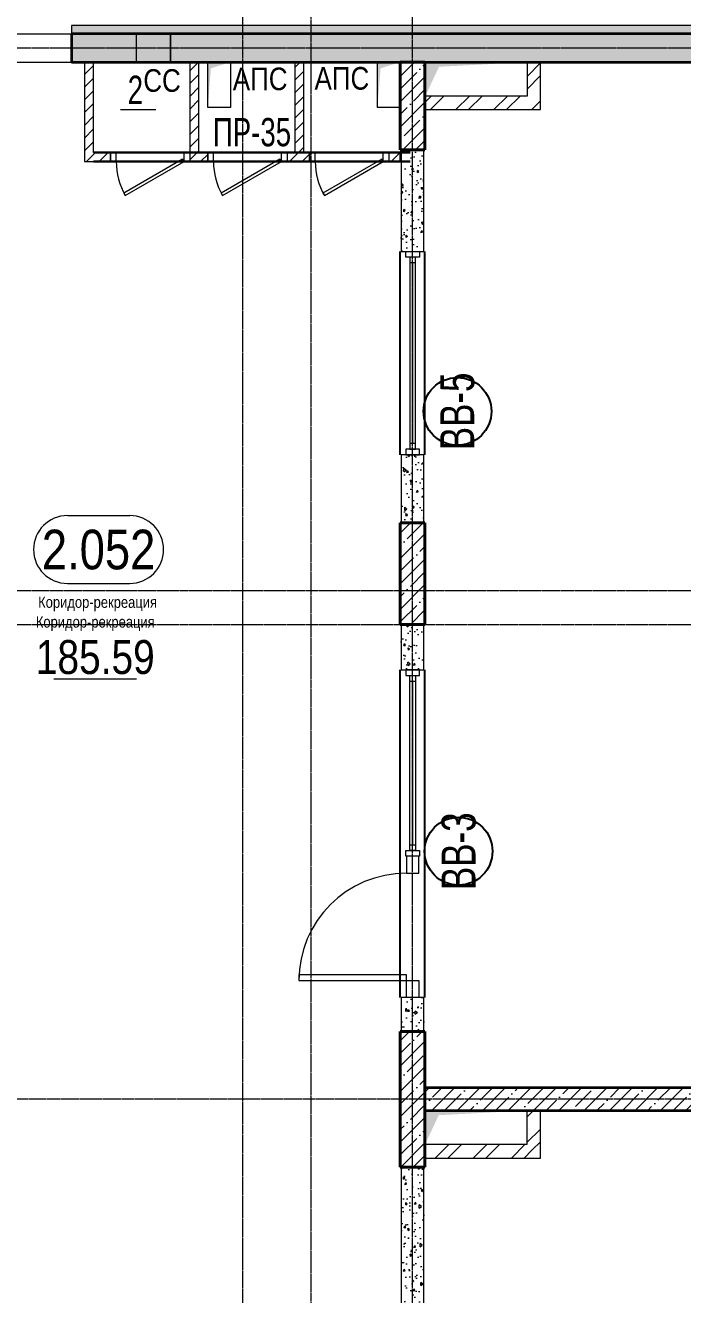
# Model space of a CAD drawing. Header units: millimetres. Extents: x -231292 to 573618, y -153144 to 564035.
# Drawn here: x 112261 to 118071, y 71201 to 82430 of the extents above; entities that cross this region are included whole.
import ezdxf
from ezdxf.enums import TextEntityAlignment as Align

# ---------------------------------------------------------------- set-up
doc = ezdxf.new("R2010")
doc.units = ezdxf.units.MM
doc.linetypes.add('CENTER2', pattern=[28.575, 19.05, -3.175, 3.175, -3.175])
doc.linetypes.add('HIDDEN2', pattern=[4.7625, 3.175, -1.5875])
doc.layers.get('0').update_dxf_attribs({"color": 250})
doc.layers.get('Defpoints').update_dxf_attribs({"color": 250})
for name, color, linetype, lineweight in [('A-AREA', 250, 'Continuous', 15), ('A-Wall-Open', 250, 'Continuous', 5), ('АР_Area', 250, 'Continuous', 5), ('АР_Витраж', 250, 'Continuous', 13), ('АР_Витраж марка', 250, 'Continuous', 9), ('АР_Двери_витраж', 250, 'Continuous', 9), ('АР_Колонны', 250, 'Continuous', 35), ('АР_Отв. марка', 250, 'Continuous', 9), ('АР_площадь пом', 250, 'Continuous', 5), ('АР_Стены ЖБ', 250, 'Continuous', 35), ('АР_Стены кирпич', 250, 'Continuous', 20), ('АР_Стены ПЕНОблок', 250, 'Continuous', 20), ('АР_Стены_дефшов', 250, 'Continuous', 0), ('АР_Штриховка', 250, 'Continuous', 0), ('Двери кабины', 250, 'Continuous', 0), ('ОВ_Шахты', 250, 'Continuous', 5), ('РД_Оси_100', 250, 'Continuous', 0), ('РД_проем_инж перемыч_фахверк', 250, 'Continuous', 18), ('СС_Отверстия', 250, 'Continuous', 9)]:
    doc.layers.add(name, color=color, linetype=linetype, lineweight=lineweight)
doc.layers.add('РД_Витраж_вн', color=250, linetype='Continuous')
doc.layers.add('РД_Перемычка инж проемов', color=250, linetype='Continuous')
doc.layers.add('РД_Проем', color=250, linetype='Continuous', lineweight=0, plot=False)
doc.layers.add('РД_проем_инж перемыч_подсчет', color=250, linetype='Continuous', lineweight=30, plot=False)
doc.styles.add('Arial0', font='arial.ttf')
doc.styles.add('Arial_09', font='ARIALN.TTF', dxfattribs={"width": 0.9})
doc.styles.add('style1', font='ARIALN.TTF')
doc.styles.add('ккк', font='isocpeur.ttf', dxfattribs={"width": 0.85, "oblique": 15})
pattern_1 = [(45, (8883.4, 13229.69), (-112.2532, 112.2532), []), (45, (8995.66, 13229.69), (-112.2532, 112.2532), [198.4375, -39.6875, 0, -39.6875])]
pattern_2 = [(45, (8883.4, 13229.69), (-168.3798, 168.3798), []), (45, (8995.66, 13229.69), (-168.3798, 168.3798), [])]
pattern_3 = [(45, (8883.4, 13229.69), (-168.3798, 168.3798), []), (45, (8995.66, 13229.69), (-168.3798, 168.3798), [])]
pattern_4 = [(45, (8883.4, 13229.69), (-56.1266, 56.1266), [])]

# ---------------------------------------------------------------- blocks, each defined once
blk = doc.blocks.new('СОШ_2200_АР_ОСИ_М100_28.05.24')
at = {"layer": 'РД_Оси_100', "linetype": 'CENTER2'}
for p, q in [((90799.446, 69000), (117755, 69000)), ((119910, 59700), (94200, 59700))]:
    blk.add_line(p, q, dxfattribs=at)
for points in [[(105300, -6155), (105300, 139938.679)], [(105900, 139938.679), (105900, -6155)], [(106800, -6155), (106800, 139938.679)], [(94200, 69000), (119410, 69000), (119910, 68850)], [(94200, 64200), (119410, 64200), (119910, 64350)], [(94200, 63900), (119410, 63900), (119910, 63750)]]:
    blk.add_lwpolyline(points, dxfattribs=at)
blk = doc.blocks.new('otv')
at = {"linetype": 'Continuous'}
blk.add_lwpolyline([(0, -1), (0, 0), (1, 0), (1, -1)], close=True, dxfattribs=at)
blk.add_solid([(0, -1), (0, 0), (0.135, -0.137), (1, 0)], dxfattribs=at)
blk = doc.blocks.new('MOK-МаркаПом_овал_ареал')
for p, q in [((-2.75, 3), (2.75, 3)), ((-2.75, -3), (2.75, -3))]:
    blk.add_line(p, q)
for centre, radius, start, end in [((-2.75, 0), 3, 90, 270), ((2.75, 0), 3, 270, 90), ((-3.75, 0), 3.5, 0, 0.001)]:
    blk.add_arc(centre, radius, start, end)
at = {"color": 0, "style": 'style1'}
blk.add_attdef('АР-ПОМЕЩЕНИЕ:НОМЕР', text='', height=3.5, dxfattribs=at).set_placement((0, 0), align=Align.MIDDLE)
at = {"layer": 'Defpoints', "color": 2, "style": 'style1'}
blk.add_attdef('АР-ПОМЕЩЕНИЕ:НАИМЕНОВАНИЕ', text='', height=1, dxfattribs=at).set_placement((-0.09, -4.81), align=Align.MIDDLE)
blk = doc.blocks.new('MOK-МаркаПомещения1')
at = {"layer": 'A-AREA', "color": 0}
blk.add_line((-3.65, -1.94), (3.65, -1.94), dxfattribs=at)
at = {"layer": 'A-AREA', "color": 0, "style": 'style1'}
blk.add_attdef('АР-ПОМЕЩЕНИЕ:ПЛОЩАДЬ', text='', height=3, dxfattribs=at).set_placement((0, 0), align=Align.MIDDLE)
at = {"layer": 'Defpoints', "style": 'style1', "flags": 8}
blk.add_attdef('АР-ПОМЕЩЕНИЕ:НАИМЕНОВАНИЕ', text='', height=1, dxfattribs=at).set_placement((0, 2.96), align=Align.MIDDLE)
blk = doc.blocks.new('MOK-МаркаПроема инж.')
blk.add_line((-1.33, -1.75), (1.8, -1.75))
at = {"color": 0, "style": 'Arial0', "width": 0.7}
blk.add_attdef('АР-ПРОЕМ:Коробка', text='', height=2.5, dxfattribs=at).set_placement((0, 0), align=Align.MIDDLE)
blk = doc.blocks.new('МаркаВитража1')
at = {"layer": 'Defpoints'}
blk.add_circle((0, 0), 3, dxfattribs=at)
at = {"color": 0, "linetype": 'ByBlock', "lineweight": -2, "style": 'Arial_09', "width": 0.9}
blk.add_attdef('АР-ОКНО:НАИМЕНОВАНИЕ', text='', height=3, dxfattribs=at).set_placement((0, 0), align=Align.MIDDLE)
blk = doc.blocks.new('MOK-МаркаПеремычки')
at = {"color": 0, "style": 'ккк', "oblique": 15, "width": 0.85}
blk.add_attdef('АР-ПРОЕМ:ПЕРЕМЫЧКА', text='', height=2.5, dxfattribs=at).set_placement((0, 0), align=Align.MIDDLE)

msp = doc.modelspace()

# ---------------------------------------------------------------- hatches: boundary and pattern name
at = {"layer": 'АР_Штриховка', "linetype": 'Continuous', "lineweight": 0}
h = msp.add_hatch(dxfattribs=at)
h.set_pattern_fill('HONEY', color=256, scale=10, angle=-360, style=0)
h.set_pattern_definition([(4e-13, (8883.403, 13229.686), (47.625, 27.4963065), [31.75, -63.5]), (120, (8883.403, 13229.686), (-47.625, 27.4963066), [31.75, -63.5]), (60, (8883.403, 13229.686), (1e-07, 54.992613), [-63.5, 31.75])])
h.paths.add_polyline_path([(107683.403, 82429.686), (107758.403, 82354.686), (110667.576, 82354.686), (110667.576, 82429.686)], flags=0)
h.paths.add_polyline_path([(112667.576, 82429.686), (112667.576, 82354.686), (123583.403, 82354.686), (123583.403, 82429.686)], flags=0)
at = {"layer": 'АР_Штриховка', "linetype": 'Continuous', "lineweight": 5}
h = msp.add_hatch(dxfattribs=at)
h.set_pattern_fill('ANSI35', color=256, scale=25, style=0)
h.set_pattern_definition([(45, (8883.4, 13229.69), (-112.2532, 112.2532), []), (45, (8995.66, 13229.69), (-112.2532, 112.2532), [198.4375, -39.6875, 0, -39.6875])])
h.paths.add_polyline_path([(107758.403, 82354.686), (108008.403, 82104.686), (110667.576, 82104.686), (110667.576, 82354.686)], flags=0)
h.paths.add_polyline_path([(112667.576, 82354.686), (112667.576, 82104.686), (123583.416, 82104.686), (123583.416, 82354.686)], flags=0)
at = {"layer": 'АР_Штриховка', "linetype": 'Continuous', "lineweight": 0, "ltscale": 0.5}
h = msp.add_hatch(dxfattribs=at)
h.set_pattern_fill('ANSI31', color=256, scale=25, style=0)
h.set_pattern_definition(pattern_4)
h.paths.add_polyline_path([(112783.403, 81224.686), (112863.403, 81304.686), (112863.403, 82104.686), (112783.403, 82104.686)], flags=0)
h = msp.add_hatch(dxfattribs=at)
h.set_pattern_fill('ANSI31', color=256, scale=25, style=0)
h.set_pattern_definition(pattern_4)
h.paths.add_polyline_path([(113713.403, 81304.686), (113766.736, 81284.686), (113793.403, 81304.686), (113793.403, 82104.686), (113713.403, 82104.686)], flags=0)
h = msp.add_hatch(dxfattribs=at)
h.set_pattern_fill('ANSI31', color=256, scale=25, style=0)
h.set_pattern_definition(pattern_4)
h.paths.add_polyline_path([(114643.403, 81304.686), (114696.736, 81284.686), (114723.403, 81304.686), (114723.403, 82104.686), (114643.403, 82104.686)], flags=0)
at = {"layer": 'АР_Штриховка', "linetype": 'Continuous', "lineweight": 5}
h = msp.add_hatch(dxfattribs=at)
h.set_pattern_fill('ANSI35', color=256, scale=25, style=0)
h.set_pattern_definition(pattern_1)
h.paths.add_polyline_path([(115793.403, 82104.686), (115573.403, 82104.686), (115573.403, 81329.686), (115793.403, 81329.686)], flags=0)
at = {"layer": 'АР_Штриховка', "linetype": 'Continuous', "lineweight": 0}
h = msp.add_hatch(dxfattribs=at)
h.set_pattern_fill('ANSI32', color=256, scale=25, angle=-360, style=0)
h.set_pattern_definition(pattern_2)
h.paths.add_polyline_path([(116815.829, 82104.686), (116695.829, 82104.686), (116695.829, 81804.686), (116815.829, 81684.686)], flags=0)
h = msp.add_hatch(dxfattribs=at)
h.set_pattern_fill('ANSI32', color=256, scale=25, style=0)
h.set_pattern_definition(pattern_3)
h.paths.add_polyline_path([(116815.829, 81684.686), (116695.829, 81804.686), (115795.829, 81804.686), (115795.829, 81684.686)], flags=0)
at = {"layer": 'АР_Штриховка', "linetype": 'Continuous', "lineweight": 0, "ltscale": 0.5}
h = msp.add_hatch(dxfattribs=at)
h.set_pattern_fill('ANSI31', color=256, scale=25, style=0)
h.set_pattern_definition([(45, (8883.4, 13229.69), (-56.1266, 56.1266), [])])
h.paths.add_polyline_path([(113793.403, 81224.686), (113766.736, 81284.686), (113713.403, 81304.686), (113713.402, 81304.686), (113713.402, 81224.686)], flags=0)
h.paths.add_polyline_path([(113013.402, 81224.686), (113013.402, 81304.686), (112863.403, 81304.686), (112783.403, 81224.686)], flags=0)
h.paths.add_polyline_path([(115573.38, 81224.686), (115573.38, 81304.686), (115473.403, 81304.686), (115473.403, 81224.686)], flags=0)
h.paths.add_polyline_path([(114773.403, 81224.686), (114773.403, 81304.686), (114723.403, 81304.686), (114696.736, 81284.686), (114723.403, 81224.686)], flags=0)
h.paths.add_polyline_path([(114723.403, 81224.686), (114696.736, 81284.686), (114643.403, 81304.686), (114573.403, 81304.686), (114573.403, 81224.686)], flags=0)
h.paths.add_polyline_path([(113873.403, 81224.686), (113873.403, 81304.686), (113793.403, 81304.686), (113766.736, 81284.686), (113793.403, 81224.686)], flags=0)
at = {"layer": 'АР_Штриховка', "linetype": 'Continuous', "lineweight": 0}
h = msp.add_hatch(dxfattribs=at)
h.set_pattern_fill('AR-CONC', color=256, angle=-315, style=0)
h.set_pattern_definition([(95, (8883.4, 13229.69), (140.09465, 117.55338), [19.05, -209.55]), (40, (8883.4, 13229.69), (-160.01845, 110.17673), [15.24, -167.64058]), (145.45144, (8895.08, 13239.48), (-19.9238, 227.7301), [16.19, -178.09024]), (91.1842, (8847.48, 13265.6), (221.41024, 161.9534), [28.575, -314.325]), (141.63556, (8865.93, 13279.1), (-7.0866, 342.82676), [24.285, -267.1356]), (36.18415, (8847.48, 13265.6), (-7.0866, 342.82676), [22.85997, -251.45973]), (66, (8874.42, 13274.59), (179.51998, 34.89515), [19.05, -209.55]), (11, (8874.42, 13274.59), (-86.53993, 173.9412), [15.24, -167.64]), (116.45145, (8889.38, 13277.5), (92.98005, 208.83634), [16.19, -178.08994]), (82.5, (8883.4, 13229.686), (-57.60547, 61.973414), [0, -165.608, 0, -170.18, 0, -168.275]), (52.5, (8883.4, 13229.69), (-23.58973, 118.087), [0, -97.028, 0, -161.798, 0, -64.135]), (12.5, (8843.35, 13189.634), (99.927863, 91.826196), [0, -63.5, 0, -198.12, 0, -262.89]), (2.5, (8825.39, 13171.67), (86.7639, 122.72239), [0, -82.55, 0, -131.572, 0, -186.69])])
h.paths.add_polyline_path([(115783.403, 81329.686), (115583.403, 81329.686), (115583.403, 80429.686), (115783.403, 80429.686)], flags=0)
h.paths.add_polyline_path([(115783.403, 78629.686), (115583.403, 78629.686), (115583.403, 78029.686), (115783.403, 78029.686)], flags=0)
at = {"layer": 'АР_Штриховка', "linetype": 'Continuous', "lineweight": 5}
h = msp.add_hatch(dxfattribs=at)
h.set_pattern_fill('ANSI35', color=256, scale=25, style=0)
h.set_pattern_definition(pattern_1)
h.paths.add_polyline_path([(115793.405, 78029.686), (115573.405, 78029.686), (115573.405, 77129.686), (115793.405, 77129.686)], flags=0)
at = {"layer": 'АР_Штриховка', "linetype": 'Continuous', "lineweight": 0}
h = msp.add_hatch(dxfattribs=at)
h.set_pattern_fill('AR-CONC', color=256, angle=-315, style=0)
h.set_pattern_definition([(95, (8883.4, 13229.69), (140.09465, 117.55338), [19.05, -209.55]), (40, (8883.4, 13229.69), (-160.01845, 110.17673), [15.24, -167.64058]), (145.45144, (8895.08, 13239.48), (-19.9238, 227.7301), [16.19, -178.09024]), (91.1842, (8847.48, 13265.6), (221.41024, 161.9534), [28.575, -314.325]), (141.63556, (8865.93, 13279.1), (-7.0866, 342.82676), [24.285, -267.1356]), (36.18415, (8847.48, 13265.6), (-7.0866, 342.82676), [22.85997, -251.45973]), (66, (8874.42, 13274.59), (179.51998, 34.89515), [19.05, -209.55]), (11, (8874.42, 13274.59), (-86.53993, 173.9412), [15.24, -167.64]), (116.45145, (8889.38, 13277.5), (92.98005, 208.83634), [16.19, -178.08994]), (82.5, (8883.4, 13229.686), (-57.60547, 61.973414), [0, -165.608, 0, -170.18, 0, -168.275]), (52.5, (8883.4, 13229.69), (-23.58973, 118.087), [0, -97.028, 0, -161.798, 0, -64.135]), (12.5, (8843.35, 13189.634), (99.927863, 91.826196), [0, -63.5, 0, -198.12, 0, -262.89]), (2.5, (8825.39, 13171.67), (86.7639, 122.72239), [0, -82.55, 0, -131.572, 0, -186.69])])
h.paths.add_polyline_path([(115783.405, 77129.686), (115583.405, 77129.686), (115583.405, 76729.686), (115783.405, 76729.686)], flags=0)
h.paths.add_polyline_path([(115783.403, 73829.686), (115583.403, 73829.686), (115583.403, 73529.686), (115783.403, 73529.686)], flags=0)
at = {"layer": 'АР_Штриховка', "linetype": 'Continuous', "lineweight": 5}
h = msp.add_hatch(dxfattribs=at)
h.set_pattern_fill('ANSI35', color=256, scale=25, style=0)
h.set_pattern_definition(pattern_1)
h.paths.add_polyline_path([(115793.403, 73529.686), (115573.403, 73529.686), (115573.403, 72329.686), (115793.403, 72329.686)], flags=0)
h = msp.add_hatch(dxfattribs=at)
h.set_pattern_fill('ANSI35', color=256, scale=25, style=0)
h.set_pattern_definition([(45, (8883.4, 13229.69), (-112.2532, 112.2532), []), (45, (8995.66, 13229.69), (-112.2532, 112.2532), [198.4375, -39.6875, 0, -39.6875])])
h.paths.add_polyline_path([(115793.403, 73029.686), (115793.403, 72829.686), (123363.403, 72829.686), (123363.403, 73029.686)], flags=0)
at = {"layer": 'АР_Штриховка', "linetype": 'Continuous', "lineweight": 0}
h = msp.add_hatch(dxfattribs=at)
h.set_pattern_fill('ANSI32', color=256, scale=25, angle=-360, style=0)
h.set_pattern_definition(pattern_2)
h.paths.add_polyline_path([(116813.403, 72829.686), (116693.403, 72829.686), (116693.403, 72529.686), (116813.403, 72409.686)], flags=0)
h = msp.add_hatch(dxfattribs=at)
h.set_pattern_fill('ANSI32', color=256, scale=25, style=0)
h.set_pattern_definition(pattern_3)
h.paths.add_polyline_path([(116813.403, 72409.686), (116693.403, 72529.686), (115793.403, 72529.686), (115793.403, 72409.686)], flags=0)
h = msp.add_hatch(dxfattribs=at)
h.set_pattern_fill('AR-CONC', color=256, angle=-315, style=0)
h.set_pattern_definition([(95, (8883.4, 13229.69), (140.09465, 117.55338), [19.05, -209.55]), (40, (8883.4, 13229.69), (-160.01845, 110.17673), [15.24, -167.64058]), (145.45144, (8895.08, 13239.48), (-19.9238, 227.7301), [16.19, -178.09024]), (91.1842, (8847.48, 13265.6), (221.41024, 161.9534), [28.575, -314.325]), (141.63556, (8865.93, 13279.1), (-7.0866, 342.82676), [24.285, -267.1356]), (36.18415, (8847.48, 13265.6), (-7.0866, 342.82676), [22.85997, -251.45973]), (66, (8874.42, 13274.59), (179.51998, 34.89515), [19.05, -209.55]), (11, (8874.42, 13274.59), (-86.53993, 173.9412), [15.24, -167.64]), (116.45145, (8889.38, 13277.5), (92.98005, 208.83634), [16.19, -178.08994]), (82.5, (8883.4, 13229.686), (-57.60547, 61.973414), [0, -165.608, 0, -170.18, 0, -168.275]), (52.5, (8883.4, 13229.69), (-23.58973, 118.087), [0, -97.028, 0, -161.798, 0, -64.135]), (12.5, (8843.35, 13189.634), (99.927863, 91.826196), [0, -63.5, 0, -198.12, 0, -262.89]), (2.5, (8825.39, 13171.67), (86.7639, 122.72239), [0, -82.55, 0, -131.572, 0, -186.69])])
h.paths.add_polyline_path([(115783.403, 72329.686), (115583.403, 72329.686), (115583.403, 68729.685), (115783.403, 68729.685)], flags=0)
at = {"layer": 'СС_Отверстия', "linetype": 'Continuous', "lineweight": 5}
for points in [[(113542.372, 82104.686), (113542.372, 82354.686), (113392.372, 82229.686)], [(113242.372, 82104.686), (113542.372, 82104.686), (113392.372, 82229.686)]]:
    msp.add_hatch(color=256, dxfattribs=at).paths.add_polyline_path(points, flags=0)

# ---------------------------------------------------------------- linework, layer by layer
at = {"layer": 'A-Wall-Open', "linetype": 'Continuous', "lineweight": 5}
for p, q in [((110667.576, 82354.686), (112667.576, 82354.686)), ((110667.576, 82104.686), (112667.576, 82104.686))]:
    msp.add_line(p, q, dxfattribs=at)
at = {"layer": 'АР_Витраж', "linetype": 'Continuous', "lineweight": 5}
for p, q in [((115573.403, 80429.686), (115573.403, 78629.686)), ((115793.403, 80429.686), (115793.403, 78629.686)), ((115573.405, 76729.686), (115573.404, 75079.686)), ((115793.405, 76729.686), (115793.404, 75079.686))]:
    msp.add_line(p, q, dxfattribs=at)
at = {"layer": 'АР_Витраж', "linetype": 'Continuous', "lineweight": 13}
for p, q in [((115708.403, 80329.686), (115658.403, 80329.686)), ((115683.403, 80329.686), (115683.403, 78729.686)), ((115708.403, 78729.686), (115658.403, 78729.686)), ((115658.405, 76629.686), (115708.405, 76629.686)), ((115683.405, 76629.686), (115683.404, 75179.686)), ((115658.404, 75179.686), (115708.404, 75179.686))]:
    msp.add_line(p, q, dxfattribs=at)
for points in [[(115623.403, 80379.686), (115623.403, 80429.686), (115743.403, 80429.686), (115743.403, 80379.686)], [(115708.403, 80379.686), (115658.403, 80379.686), (115658.403, 78679.686), (115708.403, 78679.686)], [(115623.403, 78679.686), (115623.403, 78629.686), (115743.403, 78629.686), (115743.403, 78679.686)], [(115743.405, 76679.686), (115743.405, 76729.686), (115623.405, 76729.686), (115623.405, 76679.686)], [(115658.405, 76679.686), (115708.405, 76679.686), (115708.404, 75129.686), (115658.404, 75129.686)], [(115743.404, 75129.686), (115743.404, 75079.686), (115623.404, 75079.686), (115623.404, 75129.686)]]:
    msp.add_lwpolyline(points, close=True, dxfattribs=at)
at = {"layer": 'АР_Двери_витраж', "linetype": 'Continuous', "lineweight": 9}
for points in [[(115738.404, 74929.686), (115738.404, 75079.686), (115628.404, 75079.686), (115628.404, 74929.686)], [(115628.403, 73979.686), (115628.403, 74029.686), (114678.403, 74029.687), (114678.403, 73979.687)], [(115738.403, 73979.686), (115738.403, 73829.686), (115628.403, 73829.686), (115628.403, 73979.686)]]:
    msp.add_lwpolyline(points, close=True, dxfattribs=at)
msp.add_arc((115628.403, 73979.686), 950, 89.999958, 179.999958, dxfattribs=at)
at = {"layer": 'АР_Колонны', "linetype": 'HIDDEN2', "lineweight": 25}
for p, q in [((115573.403, 82104.686), (115793.403, 82104.686)), ((115573.403, 81329.686), (115573.403, 82104.686)), ((115793.403, 82104.686), (115793.403, 81329.686)), ((115793.403, 81329.686), (115573.403, 81329.686)), ((115573.405, 78029.686), (115793.405, 78029.686)), ((115573.405, 77129.686), (115573.405, 78029.686)), ((115793.405, 78029.686), (115793.405, 77129.686)), ((115793.405, 77129.686), (115573.405, 77129.686)), ((115573.403, 73529.686), (115793.403, 73529.686)), ((115573.403, 72329.686), (115573.403, 73529.686)), ((115793.403, 73529.686), (115793.403, 72329.686)), ((115793.403, 72329.686), (115573.403, 72329.686))]:
    msp.add_line(p, q, dxfattribs=at)
at = {"layer": 'АР_Колонны', "linetype": 'Continuous', "lineweight": 35}
for p, q in [((115573.403, 81329.686), (115573.403, 82104.686)), ((115573.403, 82104.686), (115793.403, 82104.686)), ((115793.403, 81329.686), (115793.403, 82104.686)), ((115573.403, 81329.686), (115793.403, 81329.686)), ((115573.405, 77129.686), (115573.405, 78029.686)), ((115573.405, 78029.686), (115793.405, 78029.686)), ((115793.405, 77129.686), (115793.405, 78029.686)), ((115573.405, 77129.686), (115793.405, 77129.686)), ((115573.403, 72329.686), (115573.403, 73529.686)), ((115573.403, 73529.686), (115793.403, 73529.686)), ((115793.403, 72329.686), (115793.403, 73529.686)), ((115573.403, 72329.686), (115793.403, 72329.686))]:
    msp.add_line(p, q, dxfattribs=at)
at = {"layer": 'АР_Стены ЖБ', "linetype": 'Continuous', "lineweight": 35}
for p, q in [((112667.576, 82354.686), (112667.576, 82104.686)), ((123583.416, 82354.686), (112667.576, 82354.686)), ((112667.576, 82104.686), (123583.416, 82104.686)), ((115793.403, 73029.686), (115793.403, 72829.686)), ((123363.403, 73029.686), (115793.403, 73029.686)), ((115793.403, 72829.686), (123363.403, 72829.686))]:
    msp.add_line(p, q, dxfattribs=at)
at = {"layer": 'АР_Стены ЖБ', "linetype": 'Continuous', "lineweight": 15}
for p, q in [((113242.372, 82104.686), (113242.372, 82354.686)), ((113542.372, 82354.686), (113542.372, 82104.686))]:
    msp.add_line(p, q, dxfattribs=at)
at = {"layer": 'АР_Стены ЖБ', "linetype": 'Continuous', "lineweight": 40}
for p, q in [((115793.403, 82104.686), (115573.403, 82104.686)), ((115573.403, 82104.686), (115573.403, 81329.686)), ((115793.403, 81329.686), (115793.403, 82104.686)), ((115573.403, 81329.686), (115793.403, 81329.686)), ((115793.405, 78029.686), (115573.405, 78029.686)), ((115573.405, 78029.686), (115573.405, 77129.686)), ((115793.405, 77129.686), (115793.405, 78029.686)), ((115573.405, 77129.686), (115793.405, 77129.686)), ((115793.403, 73529.686), (115573.403, 73529.686)), ((115573.403, 73529.686), (115573.403, 72329.686)), ((115793.403, 72329.686), (115793.403, 73529.686)), ((115573.403, 72329.686), (115793.403, 72329.686))]:
    msp.add_line(p, q, dxfattribs=at)
at = {"layer": 'АР_Стены кирпич', "linetype": 'Continuous', "lineweight": 20}
for p, q in [((116815.829, 82104.686), (116695.829, 82104.686)), ((116695.829, 82104.686), (116695.829, 81804.686)), ((116815.829, 81684.686), (116815.829, 82104.686)), ((116695.829, 81804.686), (115795.829, 81804.686)), ((115795.829, 81804.686), (115795.829, 81684.686)), ((115795.829, 81684.686), (116815.829, 81684.686)), ((116813.403, 72829.686), (116693.403, 72829.686)), ((116693.403, 72829.686), (116693.403, 72529.686)), ((116813.403, 72409.686), (116813.403, 72829.686)), ((116693.403, 72529.686), (115793.403, 72529.686)), ((115793.403, 72529.686), (115793.403, 72409.686)), ((115793.403, 72409.686), (116813.403, 72409.686))]:
    msp.add_line(p, q, dxfattribs=at)
at = {"layer": 'АР_Стены ПЕНОблок', "linetype": 'Continuous', "lineweight": 20}
for p, q in [((112863.403, 82104.686), (112783.403, 82104.686)), ((112783.403, 82104.686), (112783.403, 81224.686)), ((112863.403, 81304.686), (112863.403, 82104.686)), ((113793.403, 82104.686), (113713.403, 82104.686)), ((113713.403, 82104.686), (113713.403, 81304.686)), ((113793.403, 81304.686), (113793.403, 82104.686)), ((114723.403, 82104.686), (114643.403, 82104.686)), ((114643.403, 82104.686), (114643.403, 81304.686)), ((114723.403, 81304.686), (114723.403, 82104.686)), ((113013.402, 81304.686), (112863.403, 81304.686)), ((113013.402, 81224.686), (113013.402, 81304.686)), ((113713.403, 81304.686), (113713.402, 81304.686)), ((113713.402, 81304.686), (113713.402, 81224.686)), ((113873.403, 81304.686), (113793.403, 81304.686)), ((113873.403, 81224.686), (113873.403, 81304.686)), ((114643.403, 81304.686), (114573.403, 81304.686)), ((114573.403, 81304.686), (114573.403, 81224.686)), ((114773.403, 81304.686), (114723.403, 81304.686)), ((114773.403, 81224.686), (114773.403, 81304.686)), ((115573.38, 81304.686), (115473.403, 81304.686)), ((115473.403, 81304.686), (115473.403, 81224.686)), ((115573.38, 81224.686), (115573.38, 81304.686)), ((115783.403, 81329.686), (115583.403, 81329.686)), ((115583.403, 81329.686), (115583.403, 80429.686)), ((115783.403, 80429.686), (115783.403, 81329.686)), ((112783.403, 81224.686), (113013.402, 81224.686)), ((113713.402, 81224.686), (113873.403, 81224.686)), ((114573.403, 81224.686), (114773.403, 81224.686)), ((115473.403, 81224.686), (115573.38, 81224.686)), ((115583.403, 80429.686), (115783.403, 80429.686)), ((115783.403, 78629.686), (115583.403, 78629.686)), ((115583.403, 78629.686), (115583.403, 78029.686)), ((115783.403, 78029.686), (115783.403, 78629.686)), ((115583.403, 78029.686), (115783.403, 78029.686)), ((115783.405, 77129.686), (115583.405, 77129.686)), ((115583.405, 77129.686), (115583.405, 76729.686)), ((115783.405, 76729.686), (115783.405, 77129.686)), ((115583.405, 76729.686), (115783.405, 76729.686)), ((115783.403, 73829.686), (115583.403, 73829.686)), ((115583.403, 73829.686), (115583.403, 73529.686)), ((115783.403, 73529.686), (115783.403, 73829.686)), ((115583.403, 73529.686), (115783.403, 73529.686)), ((115783.403, 72329.686), (115583.403, 72329.686)), ((115583.403, 72329.686), (115583.403, 68729.685)), ((115783.403, 68729.685), (115783.403, 72329.686))]:
    msp.add_line(p, q, dxfattribs=at)
at = {"layer": 'АР_Стены_дефшов', "linetype": 'Continuous', "lineweight": 0}
for p, q in [((112667.576, 82429.686), (112667.576, 82354.686)), ((123583.403, 82429.686), (112667.576, 82429.686)), ((110667.576, 82354.686), (112667.576, 82354.686)), ((112667.576, 82354.686), (123583.403, 82354.686))]:
    msp.add_line(p, q, dxfattribs=at)
at = {"layer": 'Двери кабины', "linetype": 'Continuous', "lineweight": 0}
for points in [[(113063.402, 81304.686), (113013.402, 81304.686), (113013.402, 81224.686), (113063.402, 81224.686)], [(113663.402, 81304.686), (113713.402, 81304.686), (113713.402, 81224.686), (113663.402, 81224.686)], [(113923.403, 81304.686), (113873.403, 81304.686), (113873.403, 81224.686), (113923.403, 81224.686)], [(114523.403, 81304.686), (114573.403, 81304.686), (114573.403, 81224.686), (114523.403, 81224.686)], [(114823.403, 81304.686), (114773.403, 81304.686), (114773.403, 81224.686), (114823.403, 81224.686)], [(115423.403, 81304.686), (115473.403, 81304.686), (115473.403, 81224.686), (115423.403, 81224.686)], [(113663.402, 81224.686), (113650.902, 81246.337), (113131.287, 80946.337), (113143.787, 80924.686)], [(114523.403, 81224.686), (114510.903, 81246.337), (113991.287, 80946.337), (114003.787, 80924.686)], [(115423.403, 81224.686), (115410.903, 81246.337), (114891.288, 80946.337), (114903.788, 80924.686)]]:
    msp.add_lwpolyline(points, close=True, dxfattribs=at)
for centre in [(113663.402, 81224.686), (114523.403, 81224.686), (115423.403, 81224.686)]:
    msp.add_arc(centre, 600, 180, 210, dxfattribs=at)
at = {"layer": 'РД_Витраж_вн', "linetype": 'Continuous', "lineweight": -3}
for p, q in [((115573.403, 78629.686), (115573.403, 80429.686)), ((115793.403, 78629.686), (115793.403, 80429.686)), ((115573.403, 73829.686), (115573.405, 76729.686)), ((115793.403, 73829.686), (115793.405, 76729.686))]:
    msp.add_line(p, q, dxfattribs=at)
at = {"layer": 'РД_Проем', "linetype": 'Continuous', "lineweight": 0}
for p, q in [((113013.402, 81304.686), (113713.402, 81304.686)), ((113873.403, 81304.686), (114573.403, 81304.686)), ((114773.403, 81304.686), (115473.403, 81304.686)), ((113013.402, 81224.686), (113713.402, 81224.686)), ((113873.403, 81224.686), (114573.403, 81224.686)), ((114773.403, 81224.686), (115473.403, 81224.686)), ((115573.403, 78629.686), (115573.403, 80429.686)), ((115793.403, 78629.686), (115793.403, 80429.686)), ((115573.403, 73829.686), (115573.405, 76729.686)), ((115793.403, 73829.686), (115793.405, 76729.686))]:
    msp.add_line(p, q, dxfattribs=at)
at = {"layer": 'РД_проем_инж перемыч_подсчет', "linetype": 'Continuous', "lineweight": 30}
for p, q in [((112863.403, 81304.686), (115663.403, 81304.686)), ((112863.403, 81224.686), (115663.403, 81224.686))]:
    msp.add_line(p, q, dxfattribs=at)
at = {"layer": 'РД_проем_инж перемыч_фахверк', "linetype": 'Continuous', "lineweight": 18}
for p, q in [((115573.403, 80429.686), (115573.403, 78629.686)), ((115793.403, 80429.686), (115793.403, 78629.686)), ((115573.405, 76729.686), (115573.403, 73829.686)), ((115793.405, 76729.686), (115793.403, 73829.686))]:
    msp.add_line(p, q, dxfattribs=at)
at = {"layer": 'СС_Отверстия', "linetype": 'Continuous', "lineweight": 9}
for p, q in [((113542.372, 82354.686), (113242.372, 82354.686)), ((113242.372, 82104.686), (113242.372, 82354.686)), ((113542.372, 82104.686), (113542.372, 82354.686)), ((113542.372, 82104.686), (113242.372, 82104.686))]:
    msp.add_line(p, q, dxfattribs=at)

# ---------------------------------------------------------------- block references
at = {"layer": 'АР_Area', "linetype": 'Continuous', "lineweight": 5, "xscale": 100, "yscale": 100, "zscale": 100}
msp.add_blockref('MOK-МаркаПом_овал_ареал', (112907.665, 77793.079), dxfattribs=at).add_auto_attribs({'АР-ПОМЕЩЕНИЕ:НОМЕР': '2.052', 'АР-ПОМЕЩЕНИЕ:НАИМЕНОВАНИЕ': 'Коридор-рекреация'})
at = {"layer": 'АР_Витраж марка', "linetype": 'Continuous', "lineweight": 9, "xscale": 100, "yscale": 100, "zscale": 100, "rotation": 89.99999999999999}
for p, values in [((116080.371, 79014.699), {'АР-ОКНО:НАИМЕНОВАНИЕ': 'ВВ-5'}), ((116089.942, 75123.767), {'АР-ОКНО:НАИМЕНОВАНИЕ': 'ВВ-3'})]:
    msp.add_blockref('МаркаВитража1', p, dxfattribs=at).add_auto_attribs(values)
at = {"layer": 'АР_Отв. марка', "linetype": 'Continuous', "lineweight": 9, "xscale": 100, "yscale": 100, "zscale": 100}
msp.add_blockref('MOK-МаркаПроема инж.', (113232.972, 81861.617, 580), dxfattribs=at).add_auto_attribs({'АР-ПРОЕМ:Коробка': '2'})
at = {"layer": 'АР_площадь пом', "linetype": 'Continuous', "lineweight": 5}
ref = msp.add_blockref('MOK-МаркаПомещения1', (112878.376, 76841.872), dxfattribs=dict(at, xscale=100, yscale=100, zscale=100))
ref.add_attrib('АР-ПОМЕЩЕНИЕ:НАИМЕНОВАНИЕ', 'Коридор-рекреация', dxfattribs={"layer": 'Defpoints', "height": 100, "style": 'style1'}).set_placement((112878.376, 77137.434), align=Align.MIDDLE)
ref.add_attrib('АР-ПОМЕЩЕНИЕ:ПЛОЩАДЬ', '185.59', dxfattribs={"layer": 'A-AREA', "color": 0, "height": 300, "style": 'style1'}).set_placement((112878.376, 76841.872), align=Align.MIDDLE)
at = {"layer": 'ОВ_Шахты', "xscale": 900, "yscale": 300, "zscale": 1400}
for p in [(115795.829, 82104.686), (115793.403, 72829.686)]:
    msp.add_blockref('otv', p, dxfattribs=at)
at = {"layer": 'РД_Оси_100'}
msp.add_blockref('СОШ_2200_АР_ОСИ_М100_28.05.24', (8883.403, 13229.686), dxfattribs=at)
at = {"layer": 'РД_Перемычка инж проемов', "linetype": 'Continuous', "lineweight": -3}
ref = msp.add_blockref('MOK-МаркаПеремычки', (114263.57, 81485.264, -280), dxfattribs=dict(at, xscale=100, yscale=100, zscale=100))
ref.add_attrib('АР-ПРОЕМ:ПЕРЕМЫЧКА', 'ПР-35', dxfattribs={"layer": '0', "color": 0, "height": 250, "style": 'Arial0', "width": 0.7}).set_placement((114263.57, 81485.264, -280), align=Align.MIDDLE)
at = {"layer": 'СС_Отверстия', "xscale": 200, "yscale": 400}
for p in [(113873.403, 82104.686), (115373.403, 82104.686)]:
    msp.add_blockref('otv', p, dxfattribs=at)

# ---------------------------------------------------------------- texts
at = {"layer": 'СС_Отверстия', "char_height": 200, "width": 590.00022, "attachment_point": 5, "style": 'style1'}
for s, insert in [('CС', (113468.734, 81940.617)), ('АПС', (114336.232, 81955.154)), ('АПС', (115058.649, 81959.949))]:
    msp.add_mtext(s, dxfattribs=dict(at, insert=insert))

doc.saveas('drawing.dxf')
